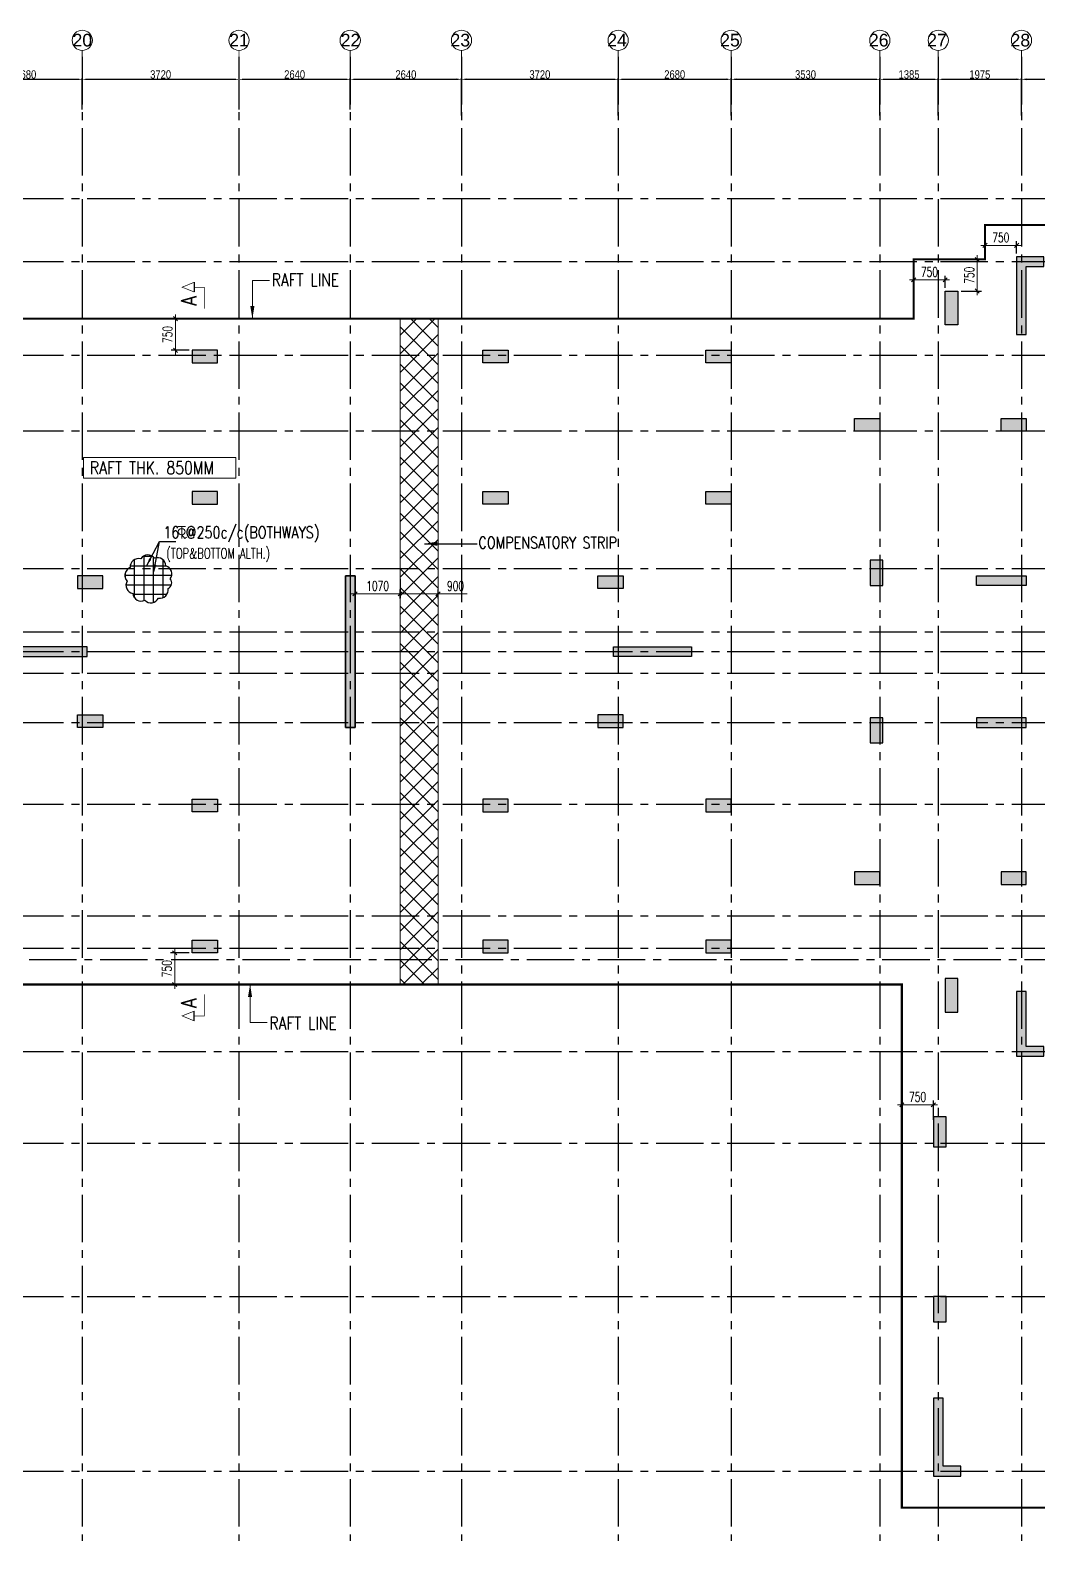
# Model space of a CAD drawing. Header units: millimetres. Extents: x 1123469 to 1752051, y -126924 to 196924.
# Drawn here: x 1396276 to 1420188, y 126192 to 162039 of the extents above; entities that cross this region are included whole.
import ezdxf
from ezdxf.enums import TextEntityAlignment as Align

# ---------------------------------------------------------------- set-up
doc = ezdxf.new("R2010")
doc.units = ezdxf.units.MM
doc.header["$LTSCALE"] = 500
doc.header["$MEASUREMENT"] = 0
doc.header["$PDMODE"] = 34
for name, pattern in [('CONTINOUS', [0]), ('DASHED2', [0.375, 0.25, -0.125]), ('Site$0$CENTER2', [1.125, 0.75, -0.125, 0.125, -0.125])]:
    doc.linetypes.add(name, pattern=pattern)
doc.layers.get('Defpoints').update_dxf_attribs({"lineweight": 0})
for name, color, linetype in [('3BEAM NO', 6, 'Continuous'), ('AHC-A-FURNITURE', 2, 'Continuous'), ('GLASS', 5, 'Continuous'), ('GRID', 7, 'Continuous'), ('GRID DIM', 7, 'Continuous'), ('reinf.', 4, 'Continuous'), ('TEX', 7, 'Continuous'), ('TEXT-20', 3, 'Continuous'), ('TOWER AREA COLUMN.', 6, 'Continuous')]:
    doc.layers.add(name, color=color, linetype=linetype)
for name, color, linetype, lineweight in [('ARWO', 1, 'Continuous', 18), ('CUT OUT', 1, 'Continuous', 13), ('dim-M', 1, 'Continuous', 15), ('FOOTING', 1, 'Continuous', 15), ('GRID NO.', 7, 'Continuous', 20), ('TEXT', 7, 'Continuous', 13), ('TOWER COL HATCH', 253, 'Continuous', 20)]:
    doc.layers.add(name, color=color, linetype=linetype, lineweight=lineweight)
doc.styles.add('2MM', font='romans.shx', dxfattribs={"width": 0.7})
doc.styles.add('D50', font='arial.ttf', dxfattribs={"width": 0.8})
doc.styles.add('RT', font='romant.shx', dxfattribs={"height": 8})
doc.styles.add('S-T', font='romans.shx')
doc.styles.add('ST5', font='simplex.shx', dxfattribs={"width": 0.85})
doc.dimstyles.new('INNER DIM', dxfattribs={"dimtxt": 200, "dimasz": 120, "dimexe": 25, "dimexo": 25, "dimgap": 12, "dimtad": 1, "dimdec": 0, "dimrnd": 5, "dimzin": 0, "dimdsep": 46, "dimtxsty": 'D50', "dimcen": 0.09, "dimdle": 25, "dimclrt": 6, "dimadec": 0, "dimazin": 0, "dimtfac": 1, "dimtdec": 0, "dimtofl": 0, "dimtmove": 1, "dimatfit": 3, "dimfxl": 75, "dimtolj": 1, "dimtzin": 0, "dimarcsym": 0})
doc.dimstyles.new('RAJESH', dxfattribs={"dimtxt": 200, "dimasz": 180, "dimexe": 100, "dimexo": 250, "dimgap": 50, "dimtad": 2, "dimdec": 0, "dimzin": 1, "dimdsep": 46, "dimtxsty": '2MM', "dimblk": 'OBLIQUE', "dimcen": 0, "dimdle": 100, "dimclrd": 1, "dimclre": 1, "dimclrt": 3, "dimadec": 0, "dimazin": 0, "dimtfac": 1, "dimtdec": 0, "dimtix": 1, "dimtmove": 2, "dimatfit": 3, "dimfxl": 1, "dimtolj": 1, "dimlwd": -1, "dimarcsym": 0})
doc.dimstyles.new('S-T50', dxfattribs={"dimtxt": 110, "dimasz": 100, "dimexe": 100, "dimexo": 50, "dimgap": 50, "dimtad": 1, "dimdec": 0, "dimrnd": 5, "dimtxsty": 'S-T', "dimblk": 'OBLIQUE', "dimcen": 2.5, "dimdle": 100, "dimclrd": 1, "dimclre": 1, "dimclrt": 3, "dimadec": 0, "dimazin": 0, "dimtfac": 1, "dimtdec": 0, "dimtix": 1, "dimtmove": 2, "dimatfit": 3, "dimfxl": 1, "dimlwd": -1, "dimlwe": -1, "dimarcsym": 0})

# ---------------------------------------------------------------- blocks, each defined once
blk = doc.blocks.new('GRID MARK')
at = {"layer": 'GRID NO.', "const_width": 50}
blk.add_lwpolyline([(0, -541), (0, -891)], dxfattribs=at)
at = {"layer": 'GRID NO.'}
blk.add_circle((0, 0), 541, dxfattribs=at)
at = {"layer": 'GRID NO.', "style": 'D50', "width": 0.8}
blk.add_attdef('Y1', text='', height=500, dxfattribs=at).set_placement((-33, -267), align=Align.CENTER)
blk = doc.blocks.new('*D25')
at = {"layer": 'Defpoints', "color": 0, "linetype": 'Continuous', "transparency": 16777216}
for p in [(1397511, 258393), (1394831, 257871), (1397511, 257652)]:
    blk.add_point(p, dxfattribs=at)
at = {"layer": 'GRID DIM', "color": 0, "linetype": 'Continuous', "lineweight": -2, "transparency": 16777216}
for p, q in [((1394831, 257896), (1394831, 258418)), ((1397511, 257677), (1397511, 258418))]:
    blk.add_line(p, q, dxfattribs=at)
at = {"layer": 'GRID DIM', "linetype": 'Continuous', "lineweight": -2, "transparency": 16777216}
blk.add_line((1394951, 258393), (1397391, 258393), dxfattribs=at)
at = {"layer": 'GRID DIM', "linetype": 'Continuous', "transparency": 16777216}
for points in [[(1394951, 258413), (1394951, 258373), (1394831, 258393)], [(1397391, 258413), (1397391, 258373), (1397511, 258393)]]:
    blk.add_solid(points, dxfattribs=at)
at = {"layer": 'GRID DIM', "linetype": 'Continuous', "transparency": 16777216, "insert": (1396171, 258507), "char_height": 200, "attachment_point": 5, "style": 'D50'}
blk.add_mtext('\\A1;2680', dxfattribs=at)
blk = doc.blocks.new('*D26')
at = {"layer": 'Defpoints', "color": 0, "linetype": 'Continuous', "transparency": 16777216}
for p in [(1401231, 258393), (1397511, 257652), (1401231, 257652)]:
    blk.add_point(p, dxfattribs=at)
at = {"layer": 'GRID DIM', "color": 0, "linetype": 'Continuous', "lineweight": -2, "transparency": 16777216}
for p, q in [((1397511, 257677), (1397511, 258418)), ((1401231, 257677), (1401231, 258418))]:
    blk.add_line(p, q, dxfattribs=at)
at = {"layer": 'GRID DIM', "linetype": 'Continuous', "lineweight": -2, "transparency": 16777216}
blk.add_line((1397631, 258393), (1401111, 258393), dxfattribs=at)
at = {"layer": 'GRID DIM', "linetype": 'Continuous', "transparency": 16777216}
for points in [[(1397631, 258413), (1397631, 258373), (1397511, 258393)], [(1401111, 258413), (1401111, 258373), (1401231, 258393)]]:
    blk.add_solid(points, dxfattribs=at)
at = {"layer": 'GRID DIM', "linetype": 'Continuous', "transparency": 16777216, "insert": (1399371, 258507), "char_height": 200, "attachment_point": 5, "style": 'D50'}
blk.add_mtext('\\A1;3720', dxfattribs=at)
blk = doc.blocks.new('*D27')
at = {"layer": 'Defpoints', "color": 0, "linetype": 'Continuous', "transparency": 16777216}
for p in [(1403871, 258393), (1401231, 257652), (1403871, 257652)]:
    blk.add_point(p, dxfattribs=at)
at = {"layer": 'GRID DIM', "color": 0, "linetype": 'Continuous', "lineweight": -2, "transparency": 16777216}
for p, q in [((1401231, 257677), (1401231, 258418)), ((1403871, 257677), (1403871, 258418))]:
    blk.add_line(p, q, dxfattribs=at)
at = {"layer": 'GRID DIM', "linetype": 'Continuous', "lineweight": -2, "transparency": 16777216}
blk.add_line((1401351, 258393), (1403751, 258393), dxfattribs=at)
at = {"layer": 'GRID DIM', "linetype": 'Continuous', "transparency": 16777216}
for points in [[(1401351, 258413), (1401351, 258373), (1401231, 258393)], [(1403751, 258413), (1403751, 258373), (1403871, 258393)]]:
    blk.add_solid(points, dxfattribs=at)
at = {"layer": 'GRID DIM', "linetype": 'Continuous', "transparency": 16777216, "insert": (1402551, 258507), "char_height": 200, "attachment_point": 5, "style": 'D50'}
blk.add_mtext('\\A1;2640', dxfattribs=at)
blk = doc.blocks.new('*D28')
at = {"layer": 'Defpoints', "color": 0, "linetype": 'Continuous', "transparency": 16777216}
for p in [(1406511, 258393), (1403871, 257652), (1406511, 257510)]:
    blk.add_point(p, dxfattribs=at)
at = {"layer": 'GRID DIM', "color": 0, "linetype": 'Continuous', "lineweight": -2, "transparency": 16777216}
for p, q in [((1403871, 257677), (1403871, 258418)), ((1406511, 257535), (1406511, 258418))]:
    blk.add_line(p, q, dxfattribs=at)
at = {"layer": 'GRID DIM', "linetype": 'Continuous', "lineweight": -2, "transparency": 16777216}
blk.add_line((1403991, 258393), (1406391, 258393), dxfattribs=at)
at = {"layer": 'GRID DIM', "linetype": 'Continuous', "transparency": 16777216}
for points in [[(1403991, 258413), (1403991, 258373), (1403871, 258393)], [(1406391, 258413), (1406391, 258373), (1406511, 258393)]]:
    blk.add_solid(points, dxfattribs=at)
at = {"layer": 'GRID DIM', "linetype": 'Continuous', "transparency": 16777216, "insert": (1405191, 258507), "char_height": 200, "attachment_point": 5, "style": 'D50'}
blk.add_mtext('\\A1;2640', dxfattribs=at)
blk = doc.blocks.new('*D29')
at = {"layer": 'Defpoints', "color": 0, "linetype": 'Continuous', "transparency": 16777216}
for p in [(1410231, 258393), (1406511, 257510), (1410231, 257510)]:
    blk.add_point(p, dxfattribs=at)
at = {"layer": 'GRID DIM', "color": 0, "linetype": 'Continuous', "lineweight": -2, "transparency": 16777216}
for p, q in [((1406511, 257535), (1406511, 258418)), ((1410231, 257535), (1410231, 258418))]:
    blk.add_line(p, q, dxfattribs=at)
at = {"layer": 'GRID DIM', "linetype": 'Continuous', "lineweight": -2, "transparency": 16777216}
blk.add_line((1406631, 258393), (1410111, 258393), dxfattribs=at)
at = {"layer": 'GRID DIM', "linetype": 'Continuous', "transparency": 16777216}
for points in [[(1406631, 258413), (1406631, 258373), (1406511, 258393)], [(1410111, 258413), (1410111, 258373), (1410231, 258393)]]:
    blk.add_solid(points, dxfattribs=at)
at = {"layer": 'GRID DIM', "linetype": 'Continuous', "transparency": 16777216, "insert": (1408371, 258507), "char_height": 200, "attachment_point": 5, "style": 'D50'}
blk.add_mtext('\\A1;3720', dxfattribs=at)
blk = doc.blocks.new('*D30')
at = {"layer": 'Defpoints', "color": 0, "linetype": 'Continuous', "transparency": 16777216}
for p in [(1412911, 258393), (1410231, 257510), (1412911, 257510)]:
    blk.add_point(p, dxfattribs=at)
at = {"layer": 'GRID DIM', "color": 0, "linetype": 'Continuous', "lineweight": -2, "transparency": 16777216}
for p, q in [((1410231, 257535), (1410231, 258418)), ((1412911, 257535), (1412911, 258418))]:
    blk.add_line(p, q, dxfattribs=at)
at = {"layer": 'GRID DIM', "linetype": 'Continuous', "lineweight": -2, "transparency": 16777216}
blk.add_line((1410351, 258393), (1412791, 258393), dxfattribs=at)
at = {"layer": 'GRID DIM', "linetype": 'Continuous', "transparency": 16777216}
for points in [[(1410351, 258413), (1410351, 258373), (1410231, 258393)], [(1412791, 258413), (1412791, 258373), (1412911, 258393)]]:
    blk.add_solid(points, dxfattribs=at)
at = {"layer": 'GRID DIM', "linetype": 'Continuous', "transparency": 16777216, "insert": (1411571, 258507), "char_height": 200, "attachment_point": 5, "style": 'D50'}
blk.add_mtext('\\A1;2680', dxfattribs=at)
blk = doc.blocks.new('*D31')
at = {"layer": 'Defpoints', "color": 0, "linetype": 'Continuous', "transparency": 16777216}
for p in [(1416441, 258393), (1412911, 257510), (1416441, 257510)]:
    blk.add_point(p, dxfattribs=at)
at = {"layer": 'GRID DIM', "color": 0, "linetype": 'Continuous', "lineweight": -2, "transparency": 16777216}
for p, q in [((1412911, 257535), (1412911, 258418)), ((1416441, 257535), (1416441, 258418))]:
    blk.add_line(p, q, dxfattribs=at)
at = {"layer": 'GRID DIM', "linetype": 'Continuous', "lineweight": -2, "transparency": 16777216}
blk.add_line((1413031, 258393), (1416321, 258393), dxfattribs=at)
at = {"layer": 'GRID DIM', "linetype": 'Continuous', "transparency": 16777216}
for points in [[(1413031, 258413), (1413031, 258373), (1412911, 258393)], [(1416321, 258413), (1416321, 258373), (1416441, 258393)]]:
    blk.add_solid(points, dxfattribs=at)
at = {"layer": 'GRID DIM', "linetype": 'Continuous', "transparency": 16777216, "insert": (1414676, 258507), "char_height": 200, "attachment_point": 5, "style": 'D50'}
blk.add_mtext('\\A1;3530', dxfattribs=at)
blk = doc.blocks.new('*D32')
at = {"layer": 'Defpoints', "color": 0, "linetype": 'Continuous', "transparency": 16777216}
for p in [(1417826, 258393), (1416441, 257510), (1417826, 257510)]:
    blk.add_point(p, dxfattribs=at)
at = {"layer": 'GRID DIM', "color": 0, "linetype": 'Continuous', "lineweight": -2, "transparency": 16777216}
for p, q in [((1416441, 257535), (1416441, 258418)), ((1417826, 257535), (1417826, 258418))]:
    blk.add_line(p, q, dxfattribs=at)
at = {"layer": 'GRID DIM', "linetype": 'Continuous', "lineweight": -2, "transparency": 16777216}
blk.add_line((1416561, 258393), (1417706, 258393), dxfattribs=at)
at = {"layer": 'GRID DIM', "linetype": 'Continuous', "transparency": 16777216}
for points in [[(1416561, 258413), (1416561, 258373), (1416441, 258393)], [(1417706, 258413), (1417706, 258373), (1417826, 258393)]]:
    blk.add_solid(points, dxfattribs=at)
at = {"layer": 'GRID DIM', "linetype": 'Continuous', "transparency": 16777216, "insert": (1417133, 258507), "char_height": 200, "attachment_point": 5, "style": 'D50'}
blk.add_mtext('\\A1;1385', dxfattribs=at)
blk = doc.blocks.new('*D33')
at = {"layer": 'Defpoints', "color": 0, "linetype": 'Continuous', "transparency": 16777216}
for p in [(1419801, 258393), (1417826, 257510), (1419801, 257510)]:
    blk.add_point(p, dxfattribs=at)
at = {"layer": 'GRID DIM', "color": 0, "linetype": 'Continuous', "lineweight": -2, "transparency": 16777216}
for p, q in [((1417826, 257535), (1417826, 258418)), ((1419801, 257535), (1419801, 258418))]:
    blk.add_line(p, q, dxfattribs=at)
at = {"layer": 'GRID DIM', "linetype": 'Continuous', "lineweight": -2, "transparency": 16777216}
blk.add_line((1417946, 258393), (1419681, 258393), dxfattribs=at)
at = {"layer": 'GRID DIM', "linetype": 'Continuous', "transparency": 16777216}
for points in [[(1417946, 258413), (1417946, 258373), (1417826, 258393)], [(1419681, 258413), (1419681, 258373), (1419801, 258393)]]:
    blk.add_solid(points, dxfattribs=at)
at = {"layer": 'GRID DIM', "linetype": 'Continuous', "transparency": 16777216, "insert": (1418813, 258507), "char_height": 200, "attachment_point": 5, "style": 'D50'}
blk.add_mtext('\\A1;1975', dxfattribs=at)
blk = doc.blocks.new('*D34')
at = {"layer": 'Defpoints', "color": 0, "linetype": 'Continuous', "transparency": 16777216}
for p in [(1421531, 258393), (1419801, 257510), (1421531, 257510)]:
    blk.add_point(p, dxfattribs=at)
at = {"layer": 'GRID DIM', "color": 0, "linetype": 'Continuous', "lineweight": -2, "transparency": 16777216}
for p, q in [((1419801, 257535), (1419801, 258418)), ((1421531, 257535), (1421531, 258418))]:
    blk.add_line(p, q, dxfattribs=at)
at = {"layer": 'GRID DIM', "linetype": 'Continuous', "lineweight": -2, "transparency": 16777216}
blk.add_line((1419921, 258393), (1421411, 258393), dxfattribs=at)
at = {"layer": 'GRID DIM', "linetype": 'Continuous', "transparency": 16777216}
for points in [[(1419921, 258413), (1419921, 258373), (1419801, 258393)], [(1421411, 258413), (1421411, 258373), (1421531, 258393)]]:
    blk.add_solid(points, dxfattribs=at)
at = {"layer": 'GRID DIM', "linetype": 'Continuous', "transparency": 16777216, "insert": (1420666, 258507), "char_height": 200, "attachment_point": 5, "style": 'D50'}
blk.add_mtext('\\A1;1730', dxfattribs=at)
blk = doc.blocks.new('3tgra')
at = {"layer": 'TOWER COL HATCH'}
h = blk.add_hatch(color=253, dxfattribs=at)
h.dxf.hatch_style = 1
h.paths.add_polyline_path([(1387406, 93642), (1388056, 93642), (1388056, 91792), (1387826, 91792), (1387826, 93412), (1387406, 93412)])
h = blk.add_hatch(color=253, dxfattribs=at)
h.dxf.hatch_style = 1
h.paths.add_polyline_path([(1389451, 92027), (1389751, 92027), (1389751, 92827), (1389451, 92827)])
h = blk.add_hatch(color=253, dxfattribs=at)
h.dxf.hatch_style = 1
h.paths.add_polyline_path([(1395431, 91122), (1395431, 91422), (1394831, 91422), (1394831, 91122)])
h = blk.add_hatch(color=253, dxfattribs=at)
h.dxf.hatch_style = 1
h.paths.add_polyline_path([(1400721, 91122), (1400721, 91422), (1400121, 91422), (1400121, 91122)])
h = blk.add_hatch(color=253, dxfattribs=at)
h.dxf.hatch_style = 1
h.paths.add_polyline_path([(1388426, 89502), (1388426, 89802), (1387826, 89802), (1387826, 89502)])
h = blk.add_hatch(color=253, dxfattribs=at)
h.dxf.hatch_style = 1
h.paths.add_polyline_path([(1391901, 89502), (1391901, 89802), (1391301, 89802), (1391301, 89502)])
h = blk.add_hatch(color=253, dxfattribs=at)
h.dxf.hatch_style = 1
h.paths.add_polyline_path([(1395431, 87772), (1395431, 88072), (1394831, 88072), (1394831, 87772)])
h = blk.add_hatch(color=253, dxfattribs=at)
h.dxf.hatch_style = 1
h.paths.add_polyline_path([(1400121, 88072), (1400121, 87772), (1400721, 87772), (1400721, 88072)])
h = blk.add_hatch(color=253, dxfattribs=at)
h.dxf.hatch_style = 1
h.paths.add_polyline_path([(1391531, 85842), (1391231, 85842), (1391231, 86442), (1391531, 86442)])
h = blk.add_hatch(color=253, dxfattribs=at)
h.dxf.hatch_style = 1
h.paths.add_polyline_path([(1389011, 85842), (1389011, 86072), (1387826, 86072), (1387826, 85842)])
h = blk.add_hatch(color=253, dxfattribs=at)
h.dxf.hatch_style = 1
h.paths.add_polyline_path([(1397996, 85772), (1397996, 86072), (1397396, 86072), (1397396, 85772)])
h = blk.add_hatch(color=253, dxfattribs=at)
h.dxf.hatch_style = 1
h.paths.add_polyline_path([(1403986, 82472), (1403986, 86072), (1403756, 86072), (1403756, 82472)])
h = blk.add_hatch(color=253, dxfattribs=at)
h.dxf.hatch_style = 1
h.paths.add_polyline_path([(1397626, 84387), (1395771, 84387), (1395771, 84157), (1397626, 84157)])
h = blk.add_hatch(color=253, dxfattribs=at)
h.dxf.hatch_style = 1
h.paths.add_polyline_path([(1389010, 82702), (1389010, 82472), (1387826, 82472), (1387826, 82702)])
h = blk.add_hatch(color=253, dxfattribs=at)
h.dxf.hatch_style = 1
h.paths.add_polyline_path([(1391231, 82702), (1391531, 82702), (1391531, 82102), (1391231, 82102)])
h = blk.add_hatch(color=253, dxfattribs=at)
h.dxf.hatch_style = 1
h.paths.add_polyline_path([(1397996, 82772), (1397996, 82472), (1397396, 82472), (1397396, 82772)])
h = blk.add_hatch(color=253, dxfattribs=at)
h.dxf.hatch_style = 1
h.paths.add_polyline_path([(1395431, 80772), (1395431, 80472), (1394831, 80472), (1394831, 80772)])
h = blk.add_hatch(color=253, dxfattribs=at)
h.dxf.hatch_style = 1
h.paths.add_polyline_path([(1400121, 80472), (1400121, 80772), (1400721, 80772), (1400721, 80472)])
h = blk.add_hatch(color=253, dxfattribs=at)
h.dxf.hatch_style = 1
h.paths.add_polyline_path([(1388426, 79042), (1388426, 78742), (1387826, 78742), (1387826, 79042)])
h = blk.add_hatch(color=253, dxfattribs=at)
h.dxf.hatch_style = 1
h.paths.add_polyline_path([(1391901, 79042), (1391901, 78742), (1391301, 78742), (1391301, 79042)])
h = blk.add_hatch(color=253, dxfattribs=at)
h.dxf.hatch_style = 1
h.paths.add_polyline_path([(1395431, 77422), (1395431, 77122), (1394831, 77122), (1394831, 77422)])
h = blk.add_hatch(color=253, dxfattribs=at)
h.dxf.hatch_style = 1
h.paths.add_polyline_path([(1400721, 77422), (1400721, 77122), (1400121, 77122), (1400121, 77422)])
h = blk.add_hatch(color=253, dxfattribs=at)
h.dxf.hatch_style = 1
h.paths.add_polyline_path([(1389451, 76517), (1389751, 76517), (1389751, 75717), (1389451, 75717)])
h = blk.add_hatch(color=253, dxfattribs=at)
h.dxf.hatch_style = 1
h.paths.add_polyline_path([(1388056, 76202), (1388056, 74667), (1387406, 74667), (1387406, 74897), (1387826, 74897), (1387826, 76202)])
h = blk.add_hatch(color=253, dxfattribs=at)
h.dxf.hatch_style = 1
h.paths.add_polyline_path([(1389731, 73232), (1390031, 73232), (1390031, 72517), (1389731, 72517)])
h = blk.add_hatch(color=253, dxfattribs=at)
h.dxf.hatch_style = 1
h.paths.add_polyline_path([(1389731, 68967), (1390031, 68967), (1390031, 68367), (1389731, 68367)])
h = blk.add_hatch(color=253, dxfattribs=at)
h.dxf.hatch_style = 1
h.paths.add_polyline_path([(1390031, 66557), (1390031, 64707), (1389381, 64707), (1389381, 64937), (1389801, 64937), (1389801, 66557)])
at = {"layer": 'TOWER AREA COLUMN.', "color": 4}
for points in [[(1387406, 93642), (1388056, 93642), (1388056, 91792), (1387826, 91792), (1387826, 93412), (1387406, 93412), (1387406, 93642)], [(1388056, 76202), (1388056, 74667), (1387406, 74667), (1387406, 74897), (1387826, 74897), (1387826, 76202), (1388056, 76202)], [(1390031, 66557), (1390031, 64707), (1389381, 64707), (1389381, 64937), (1389801, 64937), (1389801, 66557), (1390031, 66557)]]:
    blk.add_lwpolyline(points, dxfattribs=at)
for points in [[(1389451, 92027), (1389751, 92027), (1389751, 92827), (1389451, 92827)], [(1395431, 91122), (1395431, 91422), (1394831, 91422), (1394831, 91122)], [(1400721, 91122), (1400721, 91422), (1400121, 91422), (1400121, 91122)], [(1388426, 89502), (1388426, 89802), (1387826, 89802), (1387826, 89502)], [(1391901, 89502), (1391901, 89802), (1391301, 89802), (1391301, 89502)], [(1395431, 87772), (1395431, 88072), (1394831, 88072), (1394831, 87772)], [(1400121, 88072), (1400121, 87772), (1400721, 87772), (1400721, 88072)], [(1391531, 85842), (1391231, 85842), (1391231, 86442), (1391531, 86442)], [(1389011, 85842), (1389011, 86072), (1387826, 86072), (1387826, 85842)], [(1397996, 85772), (1397996, 86072), (1397396, 86072), (1397396, 85772)], [(1403986, 82472), (1403986, 86072), (1403756, 86072), (1403756, 82472)], [(1397626, 84387), (1395771, 84387), (1395771, 84157), (1397626, 84157)], [(1389010, 82702), (1389010, 82472), (1387826, 82472), (1387826, 82702)], [(1391231, 82702), (1391531, 82702), (1391531, 82102), (1391231, 82102)], [(1397996, 82772), (1397996, 82472), (1397396, 82472), (1397396, 82772)], [(1395431, 80772), (1395431, 80472), (1394831, 80472), (1394831, 80772)], [(1400121, 80472), (1400121, 80772), (1400721, 80772), (1400721, 80472)], [(1388426, 79042), (1388426, 78742), (1387826, 78742), (1387826, 79042)], [(1391901, 79042), (1391901, 78742), (1391301, 78742), (1391301, 79042)], [(1395431, 77422), (1395431, 77122), (1394831, 77122), (1394831, 77422)], [(1400721, 77422), (1400721, 77122), (1400121, 77122), (1400121, 77422)], [(1389451, 76517), (1389751, 76517), (1389751, 75717), (1389451, 75717)], [(1389731, 73232), (1390031, 73232), (1390031, 72517), (1389731, 72517)], [(1389731, 68967), (1390031, 68967), (1390031, 68367), (1389731, 68367)]]:
    blk.add_lwpolyline(points, close=True, dxfattribs=at)
blk = doc.blocks.new('_Oblique')
at = {"color": 0, "linetype": 'ByBlock', "lineweight": -2}
blk.add_line((-0.5, -0.5), (0.5, 0.5), dxfattribs=at)
blk = doc.blocks.new('*D124')
at = {"layer": 'Defpoints', "color": 0, "ltscale": 100, "transparency": 16777216}
for p in [(1400121, 140144), (1399706, 139394), (1400121, 139394)]:
    blk.add_point(p, dxfattribs=at)
at = {"layer": 'dim-M', "color": 1, "ltscale": 100, "transparency": 16777216}
blk.add_line((1399706, 140244), (1399706, 139294), dxfattribs=at)
at = {"layer": 'dim-M', "color": 1, "lineweight": -2, "ltscale": 100, "transparency": 16777216}
for p, q in [((1400046, 140144), (1399606, 140144)), ((1400046, 139394), (1399606, 139394))]:
    blk.add_line(p, q, dxfattribs=at)
at = {"layer": 'dim-M', "color": 1, "ltscale": 100, "transparency": 16777216, "xscale": 100, "yscale": 100, "zscale": 100}
for p, rotation in [((1399706, 140144), 90), ((1399706, 139394), 270)]:
    blk.add_blockref('_Oblique', p, dxfattribs=dict(at, rotation=rotation))
at = {"layer": 'dim-M', "color": 3, "ltscale": 100, "transparency": 16777216, "insert": (1399518, 139769), "char_height": 225, "attachment_point": 5, "rotation": 90, "style": '2MM'}
blk.add_mtext('\\A1;750', dxfattribs=at)
blk = doc.blocks.new('*D127')
at = {"layer": 'Defpoints', "color": 0, "ltscale": 100, "transparency": 16777216}
for p in [(1400121, 155194), (1399723, 154444), (1400121, 154444)]:
    blk.add_point(p, dxfattribs=at)
at = {"layer": 'dim-M', "color": 1, "ltscale": 100, "transparency": 16777216}
blk.add_line((1399723, 155294), (1399723, 154344), dxfattribs=at)
at = {"layer": 'dim-M', "color": 1, "lineweight": -2, "ltscale": 100, "transparency": 16777216}
for p, q in [((1400046, 155194), (1399623, 155194)), ((1400046, 154444), (1399623, 154444))]:
    blk.add_line(p, q, dxfattribs=at)
at = {"layer": 'dim-M', "color": 1, "ltscale": 100, "transparency": 16777216, "xscale": 100, "yscale": 100, "zscale": 100}
for p, rotation in [((1399723, 155194), 90), ((1399723, 154444), 270)]:
    blk.add_blockref('_Oblique', p, dxfattribs=dict(at, rotation=rotation))
at = {"layer": 'dim-M', "color": 3, "ltscale": 100, "transparency": 16777216, "insert": (1399535, 154819), "char_height": 225, "attachment_point": 5, "rotation": 90, "style": '2MM'}
blk.add_mtext('\\A1;750', dxfattribs=at)
blk = doc.blocks.new('*D133')
at = {"layer": 'Defpoints', "color": 0, "ltscale": 100, "transparency": 16777216}
for p in [(1417711, 136537), (1416961, 136109), (1417711, 136109)]:
    blk.add_point(p, dxfattribs=at)
at = {"layer": 'dim-M', "color": 1, "lineweight": -2, "ltscale": 100, "transparency": 16777216}
for p, q in [((1416961, 136184), (1416961, 136637)), ((1417711, 136184), (1417711, 136637))]:
    blk.add_line(p, q, dxfattribs=at)
at = {"layer": 'dim-M', "color": 1, "ltscale": 100, "transparency": 16777216}
blk.add_line((1416861, 136537), (1417811, 136537), dxfattribs=at)
at = {"layer": 'dim-M', "color": 1, "ltscale": 100, "transparency": 16777216, "xscale": 100, "yscale": 100, "zscale": 100, "rotation": 180}
blk.add_blockref('_Oblique', (1416961, 136537), dxfattribs=at)
at = {"layer": 'dim-M', "color": 1, "ltscale": 100, "transparency": 16777216, "xscale": 100, "yscale": 100, "zscale": 100}
blk.add_blockref('_Oblique', (1417711, 136537), dxfattribs=at)
at = {"layer": 'dim-M', "color": 3, "ltscale": 100, "transparency": 16777216, "insert": (1417336, 136725), "char_height": 225, "attachment_point": 5, "style": '2MM'}
blk.add_mtext('\\A1;750', dxfattribs=at)
blk = doc.blocks.new('*D138')
at = {"layer": 'Defpoints', "color": 0, "ltscale": 100, "transparency": 16777216}
for p in [(1418291, 156599), (1418750, 156599), (1418291, 155849)]:
    blk.add_point(p, dxfattribs=at)
at = {"layer": 'dim-M', "color": 1, "ltscale": 100, "transparency": 16777216}
blk.add_line((1418750, 155749), (1418750, 156699), dxfattribs=at)
at = {"layer": 'dim-M', "color": 1, "lineweight": -2, "ltscale": 100, "transparency": 16777216}
for p, q in [((1418366, 156599), (1418850, 156599)), ((1418366, 155849), (1418850, 155849))]:
    blk.add_line(p, q, dxfattribs=at)
at = {"layer": 'dim-M', "color": 1, "ltscale": 100, "transparency": 16777216, "xscale": 100, "yscale": 100, "zscale": 100}
for p, rotation in [((1418750, 156599), 90), ((1418750, 155849), 270)]:
    blk.add_blockref('_Oblique', p, dxfattribs=dict(at, rotation=rotation))
at = {"layer": 'dim-M', "color": 3, "ltscale": 100, "transparency": 16777216, "insert": (1418562, 156224), "char_height": 225, "attachment_point": 5, "rotation": 90, "style": '2MM'}
blk.add_mtext('\\A1;750', dxfattribs=at)
blk = doc.blocks.new('*D139')
at = {"layer": 'Defpoints', "color": 0, "ltscale": 100, "transparency": 16777216}
for p in [(1417241, 156114), (1417241, 155849), (1417991, 155849)]:
    blk.add_point(p, dxfattribs=at)
at = {"layer": 'dim-M', "color": 1, "ltscale": 100, "transparency": 16777216}
blk.add_line((1418091, 156114), (1417141, 156114), dxfattribs=at)
at = {"layer": 'dim-M', "color": 1, "lineweight": -2, "ltscale": 100, "transparency": 16777216}
for p, q in [((1417241, 155924), (1417241, 156214)), ((1417991, 155924), (1417991, 156214))]:
    blk.add_line(p, q, dxfattribs=at)
at = {"layer": 'dim-M', "color": 1, "ltscale": 100, "transparency": 16777216, "xscale": 100, "yscale": 100, "zscale": 100, "rotation": 180}
blk.add_blockref('_Oblique', (1417241, 156114), dxfattribs=at)
at = {"layer": 'dim-M', "color": 1, "ltscale": 100, "transparency": 16777216, "xscale": 100, "yscale": 100, "zscale": 100}
blk.add_blockref('_Oblique', (1417991, 156114), dxfattribs=at)
at = {"layer": 'dim-M', "color": 3, "ltscale": 100, "transparency": 16777216, "insert": (1417616, 156302), "char_height": 225, "attachment_point": 5, "style": '2MM'}
blk.add_mtext('\\A1;750', dxfattribs=at)
blk = doc.blocks.new('*D140')
at = {"layer": 'Defpoints', "color": 0, "ltscale": 100, "transparency": 16777216}
for p in [(1418936, 156932), (1418936, 156797), (1419686, 156664)]:
    blk.add_point(p, dxfattribs=at)
at = {"layer": 'dim-M', "color": 1, "lineweight": -2, "ltscale": 100, "transparency": 16777216}
for p, q in [((1418936, 156872), (1418936, 157032)), ((1419686, 156739), (1419686, 157032))]:
    blk.add_line(p, q, dxfattribs=at)
at = {"layer": 'dim-M', "color": 1, "ltscale": 100, "transparency": 16777216}
blk.add_line((1419786, 156932), (1418836, 156932), dxfattribs=at)
at = {"layer": 'dim-M', "color": 1, "ltscale": 100, "transparency": 16777216, "xscale": 100, "yscale": 100, "zscale": 100, "rotation": 180}
blk.add_blockref('_Oblique', (1418936, 156932), dxfattribs=at)
at = {"layer": 'dim-M', "color": 1, "ltscale": 100, "transparency": 16777216, "xscale": 100, "yscale": 100, "zscale": 100}
blk.add_blockref('_Oblique', (1419686, 156932), dxfattribs=at)
at = {"layer": 'dim-M', "color": 3, "ltscale": 100, "transparency": 16777216, "insert": (1419311, 157119), "char_height": 225, "attachment_point": 5, "style": '2MM'}
blk.add_mtext('\\A1;750', dxfattribs=at)
blk = doc.blocks.new('A$C07511412')
at = {"layer": 'TEXT', "color": 3, "ltscale": 0.2}
for p, q in [((75, 116), (1, 116)), ((38, 0), (38, 116)), ((38, 34), (68, 0)), ((68, 0), (85, 11))]:
    blk.add_line(p, q, dxfattribs=at)
blk.add_ellipse((38, 65), major_axis=(34.3, 0), ratio=0.83863, dxfattribs=at)
blk = doc.blocks.new('*D1271')
at = {"layer": 'Defpoints', "color": 0, "ltscale": 100, "transparency": 16777216}
for p in [(1405056, 148479), (1405956, 148664), (1405956, 148479)]:
    blk.add_point(p, dxfattribs=at)
at = {"layer": 'dim-M', "color": 1, "lineweight": -2, "ltscale": 100, "transparency": 16777216}
for p, q in [((1405056, 148554), (1405056, 148764)), ((1405956, 148554), (1405956, 148764))]:
    blk.add_line(p, q, dxfattribs=at)
at = {"layer": 'dim-M', "color": 1, "ltscale": 100, "transparency": 16777216}
for p, q in [((1404956, 148664), (1406056, 148664)), ((1406648, 148664), (1405956, 148664))]:
    blk.add_line(p, q, dxfattribs=at)
at = {"layer": 'dim-M', "color": 1, "ltscale": 100, "transparency": 16777216, "xscale": 100, "yscale": 100, "zscale": 100, "rotation": 180}
blk.add_blockref('_Oblique', (1405056, 148664), dxfattribs=at)
at = {"layer": 'dim-M', "color": 1, "ltscale": 100, "transparency": 16777216, "xscale": 100, "yscale": 100, "zscale": 100}
blk.add_blockref('_Oblique', (1405956, 148664), dxfattribs=at)
at = {"layer": 'dim-M', "color": 3, "ltscale": 100, "transparency": 16777216, "insert": (1406371, 148851), "char_height": 225, "attachment_point": 5, "style": '2MM'}
blk.add_mtext('\\A1;900', dxfattribs=at)
blk = doc.blocks.new('*D1272')
at = {"layer": 'Defpoints', "color": 0, "ltscale": 100, "transparency": 16777216}
for p in [(1403986, 149094), (1405056, 149094), (1405056, 148664)]:
    blk.add_point(p, dxfattribs=at)
at = {"layer": 'dim-M', "color": 1, "lineweight": -2, "ltscale": 100, "transparency": 16777216}
for p, q in [((1403986, 149019), (1403986, 148564)), ((1405056, 149019), (1405056, 148564))]:
    blk.add_line(p, q, dxfattribs=at)
at = {"layer": 'dim-M', "color": 1, "ltscale": 100, "transparency": 16777216}
blk.add_line((1403886, 148664), (1405156, 148664), dxfattribs=at)
at = {"layer": 'dim-M', "color": 1, "ltscale": 100, "transparency": 16777216, "xscale": 100, "yscale": 100, "zscale": 100, "rotation": 180}
blk.add_blockref('_Oblique', (1403986, 148664), dxfattribs=at)
at = {"layer": 'dim-M', "color": 1, "ltscale": 100, "transparency": 16777216, "xscale": 100, "yscale": 100, "zscale": 100}
blk.add_blockref('_Oblique', (1405056, 148664), dxfattribs=at)
at = {"layer": 'dim-M', "color": 3, "ltscale": 100, "transparency": 16777216, "insert": (1404521, 148851), "char_height": 225, "attachment_point": 5, "style": '2MM'}
blk.add_mtext('\\A1;1070', dxfattribs=at)
blk = doc.blocks.new('EEE')
at = {"layer": 'GRID', "color": 16, "linetype": 'Site$0$CENTER2', "ltscale": 3}
for points in [[(1397510.6, 258923.2), (1397510.6, 223711.9)], [(1401230.6, 258923.2), (1401230.6, 223711.9)], [(1403870.6, 258923.2), (1403870.6, 223711.9)], [(1406510.6, 258923.2), (1406510.6, 223711.9)], [(1410230.6, 258923.2), (1410230.6, 223711.9)], [(1412910.6, 258923.2), (1412910.6, 223711.9)], [(1416440.6, 258923.2), (1416440.6, 223711.9)], [(1417825.6, 258923.2), (1417825.6, 223711.9)], [(1419800.6, 258923.2), (1419800.6, 223711.9)], [(1363880.9, 255568.6), (1442964.5, 255568.6)], [(1363880.9, 254068.6), (1442964.5, 254068.6)], [(1363880.9, 251848.8), (1442964.5, 251848.8)], [(1363880.9, 250048.6), (1442964.5, 250048.6)], [(1363880.9, 246783.6), (1442964.5, 246783.6)], [(1363880.9, 245284), (1442964.5, 245284)], [(1363880.9, 244813.8), (1442964.5, 244813.8)], [(1363880.9, 244299), (1442964.5, 244299)], [(1363880.9, 243128.8), (1442964.5, 243128.8)], [(1363880.9, 241193.8), (1442964.5, 241193.8)], [(1363880.9, 238538.8), (1442964.5, 238538.8)], [(1363880.9, 237778.8), (1442964.5, 237778.8)], [(1363880.9, 236875.5), (1364185.2, 237504), (1442964.5, 237504)], [(1363880.9, 235324.1), (1442964.5, 235324.1)], [(1363880.9, 233143.8), (1442964.5, 233143.8)], [(1363880.9, 229508.8), (1442964.5, 229508.8)], [(1363880.9, 225363.8), (1442964.5, 225363.8)]]:
    blk.add_lwpolyline(points, dxfattribs=at)
at = {"layer": 'GRID NO.'}
ref = blk.add_blockref('GRID MARK', (1397510.6, 259318.5), dxfattribs=dict(at, xscale=0.4435200000032785, yscale=0.4435200000032785, zscale=0.4435200000032785))
ref.add_attrib('Y1', '20', dxfattribs={"height": 300, "style": 'D50'}).set_placement((1397511.7, 259172.9), align=Align.CENTER)
ref = blk.add_blockref('GRID MARK', (1401230.6, 259318.5), dxfattribs=dict(at, xscale=0.4435200000032785, yscale=0.4435200000032785, zscale=0.4435200000032785))
ref.add_attrib('Y1', '21', dxfattribs={"height": 300, "style": 'D50'}).set_placement((1401231.7, 259172.9), align=Align.CENTER)
ref = blk.add_blockref('GRID MARK', (1403870.6, 259318.5), dxfattribs=dict(at, xscale=-0.4435200000032785, yscale=0.4435200000032785, zscale=0.4435200000032785))
ref.add_attrib('Y1', '22', dxfattribs={"height": 300, "style": 'D50'}).set_placement((1403877.4, 259172.9), align=Align.CENTER)
ref = blk.add_blockref('GRID MARK', (1406510.6, 259318.5), dxfattribs=dict(at, xscale=-0.4435200000032785, yscale=0.4435200000032785, zscale=0.4435200000032785))
ref.add_attrib('Y1', '23', dxfattribs={"height": 300, "style": 'D50'}).set_placement((1406482.4, 259172.9), align=Align.CENTER)
ref = blk.add_blockref('GRID MARK', (1410230.6, 259318.5), dxfattribs=dict(at, xscale=-0.4435200000032785, yscale=0.4435200000032785, zscale=0.4435200000032785))
ref.add_attrib('Y1', '24', dxfattribs={"height": 300, "style": 'D50'}).set_placement((1410202.4, 259172.9), align=Align.CENTER)
ref = blk.add_blockref('GRID MARK', (1412910.6, 259318.5), dxfattribs=dict(at, xscale=-0.4435200000032785, yscale=0.4435200000032785, zscale=0.4435200000032785))
ref.add_attrib('Y1', '25', dxfattribs={"height": 300, "style": 'D50'}).set_placement((1412883, 259172.9), align=Align.CENTER)
ref = blk.add_blockref('GRID MARK', (1416440.6, 259318.5), dxfattribs=dict(at, xscale=-0.4435200000032785, yscale=0.4435200000032785, zscale=0.4435200000032785))
ref.add_attrib('Y1', '26', dxfattribs={"height": 300, "style": 'D50'}).set_placement((1416413.2, 259172.9), align=Align.CENTER)
ref = blk.add_blockref('GRID MARK', (1417825.6, 259318.5), dxfattribs=dict(at, xscale=-0.4435200000032785, yscale=0.4435200000032785, zscale=0.4435200000032785))
ref.add_attrib('Y1', '27', dxfattribs={"height": 300, "style": 'D50'}).set_placement((1417795.7, 259172.9), align=Align.CENTER)
ref = blk.add_blockref('GRID MARK', (1419800.6, 259318.5), dxfattribs=dict(at, xscale=-0.4435200000032785, yscale=0.4435200000032785, zscale=0.4435200000032785))
ref.add_attrib('Y1', '28', dxfattribs={"height": 300, "style": 'D50'}).set_placement((1419774.2, 259172.9), align=Align.CENTER)
at = {"layer": 'GRID DIM', "color": 0, "linetype": 'Continuous'}
for base, p1, p2, picture, middle in [((1397510.6, 258393.3), (1394830.6, 257871.3), (1397510.6, 257651.5), '*D25', (1396170.6, 258507.4)), ((1401230.6, 258393.3), (1397510.6, 257651.5), (1401230.6, 257651.5), '*D26', (1399370.6, 258507.5)), ((1403870.6, 258393.3), (1401230.6, 257651.5), (1403870.6, 257651.5), '*D27', (1402550.6, 258507.4)), ((1406510.6, 258393.3), (1403870.6, 257651.5), (1406510.6, 257509.7), '*D28', (1405190.6, 258507.4)), ((1410230.6, 258393.3), (1406510.6, 257509.7), (1410230.6, 257509.7), '*D29', (1408370.6, 258507.5)), ((1412910.6, 258393.3), (1410230.6, 257509.7), (1412910.6, 257509.7), '*D30', (1411570.6, 258507.4)), ((1416440.6, 258393.3), (1412910.6, 257509.7), (1416440.6, 257509.7), '*D31', (1414675.6, 258507.5)), ((1417825.6, 258393.3), (1416440.6, 257509.7), (1417825.6, 257509.7), '*D32', (1417133.1, 258507.5)), ((1419800.6, 258393.3), (1417825.6, 257509.7), (1419800.6, 257509.7), '*D33', (1418813.1, 258507.4)), ((1421530.6, 258393.3), (1419800.6, 257509.7), (1421530.6, 257509.7), '*D34', (1420665.6, 258507.5))]:
    dim = blk.add_linear_dim(base=base, p1=p1, p2=p2, dimstyle='INNER DIM', override={"dimclrd": 256, "dimclrt": 256}, dxfattribs=at)
    dim.commit()
    dim.dimension.update_dxf_attribs({"geometry": picture, "text_midpoint": middle})

msp = doc.modelspace()

# ---------------------------------------------------------------- hatches: boundary and pattern name
at = {"layer": 'AHC-A-FURNITURE', "ltscale": 10, "true_color": 0xf5f5f5}
h = msp.add_hatch(dxfattribs=at)
h.set_pattern_fill('ANSI37', scale=2500)
h.paths.add_polyline_path([(1405055.6, 155194.2), (1405955.6, 155194.2), (1405955.6, 139394.2), (1405055.6, 139394.2)])
at = {"layer": 'TEX', "linetype": 'DASHED2'}
h = msp.add_hatch(dxfattribs=at)
h.set_pattern_fill('ANSI37', color=4, scale=1800.63, angle=45, style=0)
h.set_pattern_definition([(90, (493711.6, -932398.7), (-225.07875, 8e-11), []), (180, (493711.6, -932398.7), (-8e-11, -225.07875), [])])
h.paths.add_polyline_path([(1399225.6, 149510.1, 0.5205671), (1398900, 149494.4, 0.520567), (1398649.9, 149285.4, 0.5205671), (1398576.4, 148967.9, 0.520567), (1398709.4, 148670.3, 0.5205671), (1398995, 148513.2, 0.5205671), (1399317.6, 148560.2, 0.520567), (1399546.4, 148792.3, 0.5205671), (1399598.5, 149017.2, 0.520567), (1399494.7, 149326.2, 0.5205671)])

# ---------------------------------------------------------------- linework, layer by layer
at = {"layer": '3BEAM NO', "color": 4}
for p, q in [((1400163.7, 156056.3, 0), (1400163.7, 155828.9, 0)), ((1400163.7, 138532.2, 0), (1400163.7, 138759.5, 0))]:
    msp.add_line(p, q, dxfattribs=at)
at = {"layer": '3BEAM NO', "color": 4, "extrusion": (-3.22724e-09, -4.96361e-18, 1), "const_width": 16, "elevation": 0}
for points in [[(1400163.7, 156056.3), (1400163.7, 155828.9), (1399881.4, 155940.4), (1400163.7, 156056.3)], [(1400163.7, 155940.4), (1400406.1, 155940.4), (1400406.1, 155429.9)]]:
    msp.add_lwpolyline(points, dxfattribs=at)
at = {"layer": '3BEAM NO', "color": 4, "extrusion": (-3.22724e-09, 4.96361e-18, 1), "const_width": 16, "elevation": 0}
for points in [[(1400163.7, 138648), (1400406.1, 138648), (1400406.1, 139158.5)], [(1400163.7, 138532.2), (1400163.7, 138759.5), (1399881.4, 138648), (1400163.7, 138532.2)]]:
    msp.add_lwpolyline(points, dxfattribs=at)
at = {"layer": 'ARWO', "color": 1, "ltscale": 10}
msp.add_lwpolyline([(1405055.6, 155194.2), (1405955.6, 155194.2), (1405955.6, 139394.2), (1405055.6, 139394.2)], close=True, dxfattribs=at)
at = {"layer": 'FOOTING', "color": 3, "ltscale": 10, "const_width": 50}
for points in [[(1390500.6, 155194.2), (1417240.6, 155194.2), (1417240.6, 156599.2), (1418935.6, 156599.2), (1418935.6, 157414.1), (1422885.6, 157414.1), (1422885.6, 158914.1), (1431760.6, 158914.1), (1431760.6, 148629.4), (1442850.6, 148629.4), (1442850.6, 126979.3), (1434295.6, 126979.3)], [(1434295.6, 126979.3), (1434295.6, 126464.3), (1425515.6, 126464.3), (1425515.6, 126979.3), (1416960.6, 126979.3), (1416960.6, 139394.2), (1390780.6, 139394.2)]]:
    msp.add_lwpolyline(points, dxfattribs=at)
at = {"layer": 'TEX', "color": 2, "elevation": 0}
msp.add_lwpolyline([(1399598.5, 149017.2, 0.5205671), (1399494.7, 149326.2, 0.5205671), (1399225.6, 149510.1, 0.5205671), (1398900, 149494.4, 0.5205671), (1398649.9, 149285.4, 0.5205671), (1398576.4, 148967.9, 0.5205671), (1398709.4, 148670.3, 0.5205671), (1398995, 148513.2, 0.5205671), (1399317.6, 148560.2, 0.5205671), (1399546.4, 148792.3, 0.5205671)], format="xyb", close=True, dxfattribs=at)
at = {"layer": 'TEXT', "color": 1}
msp.add_lwpolyline([(1397541.3, 151409.8), (1401159, 151409.8), (1401159, 151898.6), (1397541.3, 151898.6)], close=True, dxfattribs=at)

# ---------------------------------------------------------------- block references
at = {"layer": 'CUT OUT', "color": 4}
msp.add_blockref('3tgra', (0, 63022.5), dxfattribs=at)
at = {"layer": 'CUT OUT', "color": 4, "xscale": -1}
msp.add_blockref('3tgra', (2807741.3, 63022.5), dxfattribs=at)
at = {"layer": 'GLASS', "color": 4}
msp.add_blockref('EEE', (0, -97519.6), dxfattribs=at)
at = {"layer": 'reinf.', "color": 3, "xscale": 2.455512039427644, "yscale": 2.455512039427644, "zscale": 2.455512039427644}
msp.add_blockref('A$C07511412', (1399777.8, 149978.5, 0), dxfattribs=at)

# ---------------------------------------------------------------- texts
at = {"layer": 'TEXT', "color": 2, "style": 'ST5', "width": 0.8}
for s, height, p in [('RAFT LINE', 300, (1402009.3, 155963.3)), ('RAFT THK. 850MM', 304.722, (1397690.1, 151502.9)), ('RAFT LINE', 300, (1401954.4, 138325.2))]:
    msp.add_text(s, height=height, dxfattribs=at).set_placement(p)
at = {"layer": 'TEXT', "color": 3, "style": 'ST5'}
for s, height, width, p in [('16 @250c/c(BOTHWAYS)', 277.02, 0.8, (1399434.2, 149983.6, 0)), ('COMPENSATORY STRIP', 277.02, 0.8, (1406913.3, 149738.7, -1108407.5)), ('(TOP&BOTTOM ALTH.)', 246.24, 0.7, (1399508.5, 149502.2, 0))]:
    msp.add_text(s, height=height, dxfattribs=dict(at, width=width)).set_placement(p)
at = {"layer": 'TEXT-20', "color": 7, "lineweight": 20, "ltscale": 0.2, "style": 'RT', "width": 0.85}
for p in [(1400220.3, 155497.9, 0), (1400220.3, 138831.3, 0)]:
    msp.add_text('A', height=359.4, rotation=90, dxfattribs=at).set_placement(p)

# ---------------------------------------------------------------- dimensions: what is measured, and where the dimension line sits
at = {"layer": 'dim-M', "ltscale": 100}
for base, p1, p2, picture, middle in [((1418935.6, 156931.8), (1419685.6, 156664.1), (1418935.6, 156797.2), '*D140', (1419310.6, 157119.3)), ((1417240.6, 156114.3), (1417990.6, 155849.2), (1417240.6, 155849.2), '*D139', (1417615.6, 156301.8)), ((1417710.6, 136537.4), (1416960.6, 136109.3), (1417710.6, 136109.3), '*D133', (1417335.6, 136724.9))]:
    dim = msp.add_linear_dim(base=base, p1=p1, p2=p2, dimstyle='RAJESH', override={"dimtxt": 225, "dimasz": 100, "dimexo": 75, "dimgap": 75, "dimtmove": 1}, dxfattribs=at)
    dim.commit()
    dim.dimension.update_dxf_attribs({"geometry": picture, "text_midpoint": middle})
dim = msp.add_linear_dim(base=(1418749.8, 156599.2), p1=(1418290.6, 155849.2), p2=(1418290.6, 156599.2), angle=90, dimstyle='RAJESH', override={"dimtxt": 225, "dimasz": 100, "dimexo": 75, "dimgap": 75, "dimtmove": 1}, dxfattribs=at)
dim.commit()
dim.dimension.update_dxf_attribs({"geometry": '*D138', "text_midpoint": (1418749.8, 156224.2), "dimtype": 160})
for base, p1, p2, picture, middle in [((1399722.8, 154444.2), (1400120.6, 155194.2), (1400120.6, 154444.2), '*D127', (1399535.3, 154819.2)), ((1399705.8, 139394.2), (1400120.6, 140144.2), (1400120.6, 139394.2), '*D124', (1399518.3, 139769.2))]:
    dim = msp.add_linear_dim(base=base, p1=p1, p2=p2, angle=90, dimstyle='RAJESH', override={"dimtxt": 225, "dimasz": 100, "dimexo": 75, "dimgap": 75, "dimtmove": 1}, dxfattribs=at)
    dim.commit()
    dim.dimension.update_dxf_attribs({"geometry": picture, "text_midpoint": middle})
for base, p1, p2, picture, middle in [((1405055.6, 148663.8), (1403985.6, 149094.2), (1405055.6, 149094.2), '*D1272', (1404520.6, 148663.8)), ((1405955.6, 148663.8), (1405055.6, 148478.6), (1405955.6, 148478.6), '*D1271', (1406370.7, 148851.3))]:
    dim = msp.add_linear_dim(base=base, p1=p1, p2=p2, dimstyle='RAJESH', override={"dimtxt": 225, "dimasz": 100, "dimexo": 75, "dimgap": 75, "dimtmove": 1}, dxfattribs=at)
    dim.commit()
    dim.dimension.update_dxf_attribs({"geometry": picture, "text_midpoint": middle, "dimtype": 160})

# ---------------------------------------------------------------- leaders
at = {"layer": 'ARWO', "color": 2, "linetype": 'CONTINOUS', "ltscale": 10}
for points in [[(1401548.4, 155194.2), (1401548.4, 156098.6), (1401956.3, 156098.6)], [(1401493.4, 139394.2), (1401493.4, 138489.9), (1401901.4, 138489.9)]]:
    msp.add_leader(points, dimstyle='RAJESH', override={"dimasz": 300, "dimtad": 0, "dimfxl": 100}, dxfattribs=at)
at = {"layer": 'TEX'}
for points, override in [([(1399041.6, 149334.9, 0), (1399343.7, 149902.4, 0), (1399728.6, 149902.4, 0)], {"dimasz": 175, "dimgap": 50, "dimtad": 0}), ([(1399212.3, 149182.6, 0), (1399343.7, 149902.4, 0)], {"dimasz": 175, "dimtad": 0})]:
    msp.add_leader(points, dimstyle='S-T50', override=override, dxfattribs=at)
at = {"layer": 'TEX', "ltscale": 5}
msp.add_leader([(1405635, 149853.5), (1406881.6, 149853.5)], dimstyle='S-T50', override={"dimasz": 300, "dimtad": 0}, dxfattribs=at)

doc.saveas('drawing.dxf')
